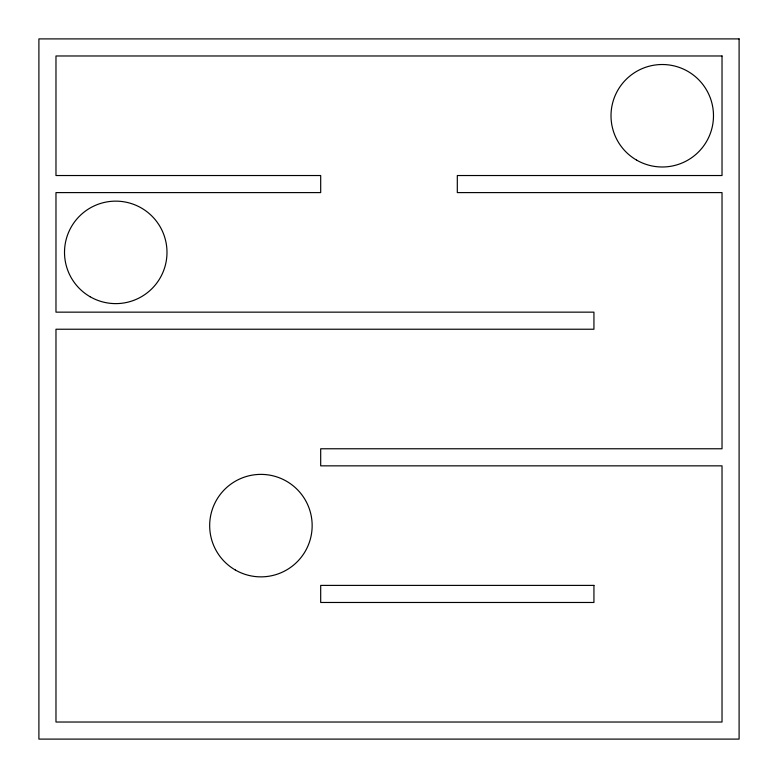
<?xml version="1.0" encoding="UTF-8"?>
<svg xmlns="http://www.w3.org/2000/svg" width="778" height="778" viewBox="0 0 778 778"><rect width="100%" height="100%" fill="white"/><g stroke="black" fill="none" stroke-linecap="round" stroke-linejoin="round"><path stroke-width="1.17" d="M739.1 38.9L38.9 38.9L38.9 739.1L739.1 739.1L739.1 38.9M722.023 55.977L55.977 55.977L55.977 175.527L320.692 175.527L320.692 192.604L55.977 192.604L55.977 312.153L593.935 312.153L593.935 329.23L55.977 329.23L55.977 722.023L722.023 722.023L722.023 465.847L320.692 465.847L320.692 448.77L722.023 448.77L722.023 192.604L457.308 192.604L457.308 175.527L722.023 175.527L722.023 55.977M593.935 585.396L320.692 585.396L320.692 602.473L593.935 602.473L593.935 585.396M235.296 569.992A51.231 51.231 0 0 0 312.153 525.627A51.231 51.231 0 0 0 235.296 481.251A51.231 51.231 0 0 0 235.296 569.992M90.131 296.749A51.231 51.231 0 0 0 166.988 252.373A51.231 51.231 0 0 0 90.131 208.008A51.231 51.231 0 0 0 90.131 296.749M636.628 160.122A51.231 51.231 0 0 0 713.484 115.747A51.231 51.231 0 0 0 636.628 71.382A51.231 51.231 0 0 0 636.628 160.122"/></g></svg>
